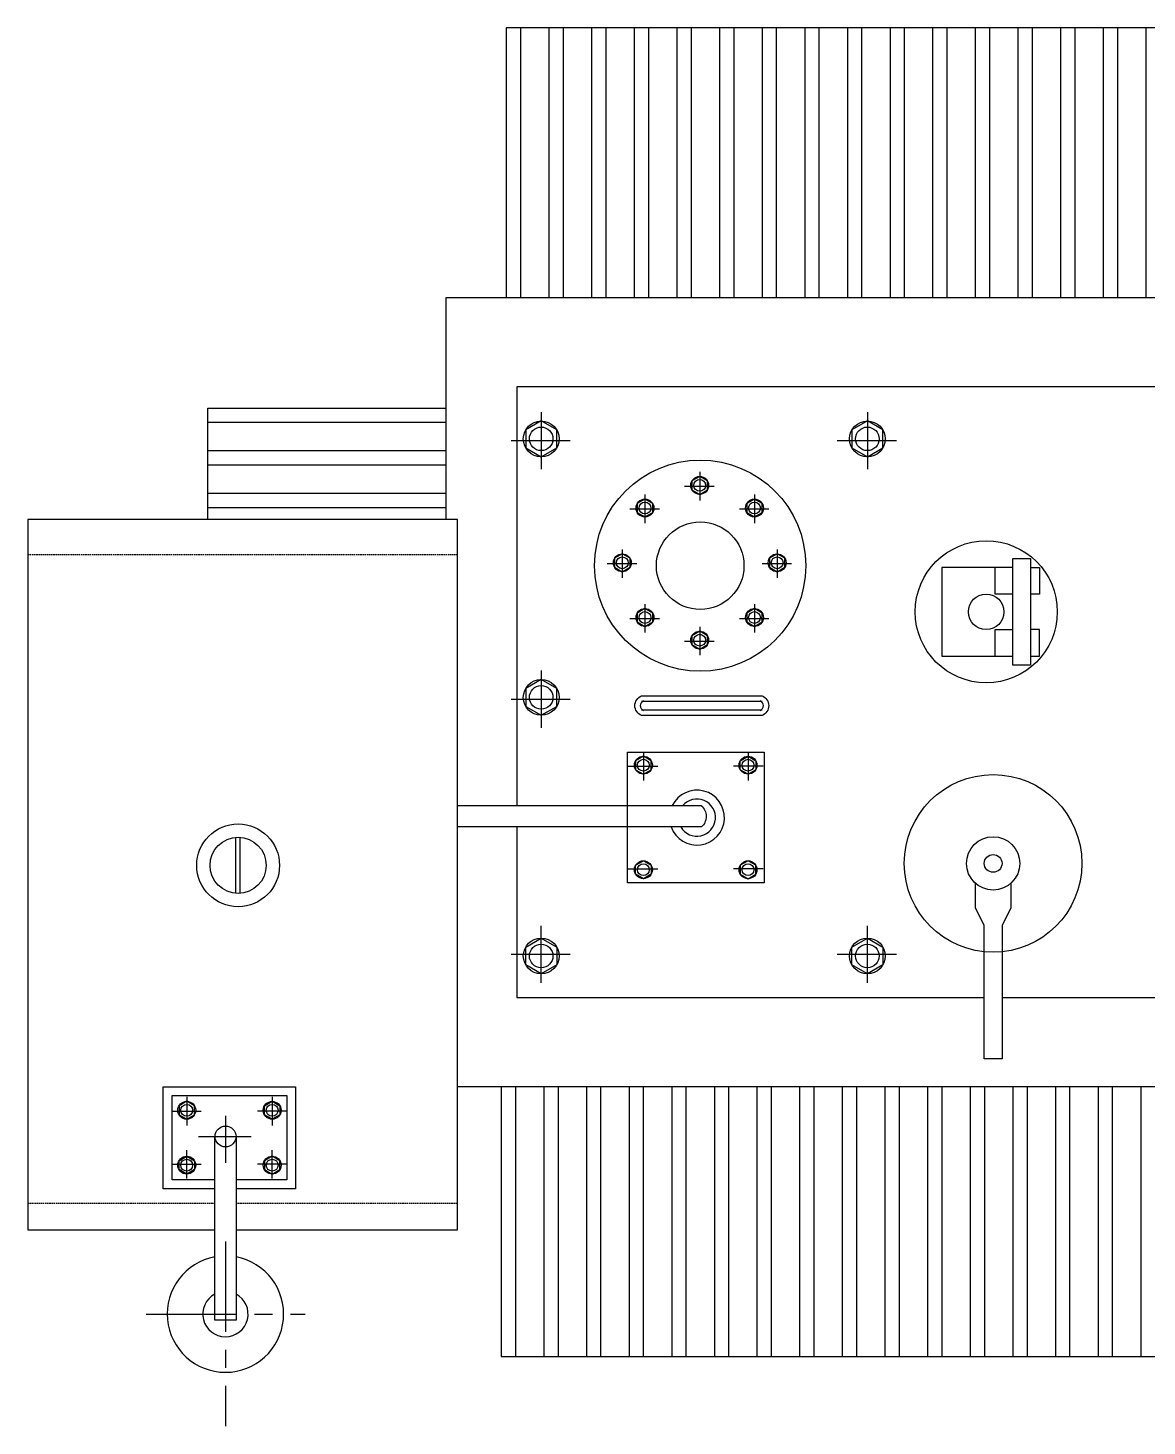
# Model space of a CAD drawing. Header units: millimetres. Extents: x 20927 to 53748, y 38421 to 54891.
# Drawn here: x 44080 to 44868, y 53593 to 54577 of the extents above; entities that cross this region are included whole.
import ezdxf

# ---------------------------------------------------------------- set-up
doc = ezdxf.new("R2010")
doc.units = ezdxf.units.MM
doc.linetypes.add('CENTERX2', pattern=[101.6, 63.5, -12.7, 12.7, -12.7])
doc.linetypes.add('DASHEDX2', pattern=[1.5, 1, -0.5])
doc.layers.add('Btrans.', color=2, linetype='Continuous')
doc.layers.add('HIGHT', color=8, linetype='Continuous')

msp = doc.modelspace()

# ---------------------------------------------------------------- linework, layer by layer
at = {"layer": 'Btrans.'}
msp.add_line((44765.54, 53894.92), (45040.54, 53894.92), dxfattribs=at)
for points in [[(45626.73, 54387.42), (45626.73, 54577.42), (44416.73, 54577.42), (44416.73, 54387.42)], [(44382.51, 53832.42), (45669.23, 53832.42), (45669.23, 54387.42), (44374.23, 54387.42), (44374.23, 54231.53)], [(45340.54, 53894.92), (45619.23, 53894.92), (45619.23, 54324.92), (44424.23, 54324.92), (44424.23, 54030.08)], [(44206.73, 54231.53), (44206.73, 54309.92), (44374.23, 54309.92)], [(44424.23, 54015.03), (44424.23, 53894.92), (44753.04, 53894.92)], [(44413.14, 53832.42), (44413.14, 53642.42), (45623.14, 53642.42), (45623.14, 53832.42)]]:
    msp.add_lwpolyline(points, dxfattribs=at)
at = {"layer": 'HIGHT'}
for p, q in [((44426.73, 54577.42), (44426.73, 54387.42)), ((44446.73, 54577.42), (44446.73, 54387.42)), ((44456.73, 54577.42), (44456.73, 54387.42)), ((44476.73, 54577.42), (44476.73, 54387.42)), ((44486.73, 54577.42), (44486.73, 54387.42)), ((44506.73, 54577.42), (44506.73, 54387.42)), ((44516.73, 54577.42), (44516.73, 54387.42)), ((44536.73, 54577.42), (44536.73, 54387.42)), ((44546.73, 54577.42), (44546.73, 54387.42)), ((44566.73, 54577.42), (44566.73, 54387.42)), ((44576.73, 54577.42), (44576.73, 54387.42)), ((44596.73, 54577.42), (44596.73, 54387.42)), ((44606.73, 54577.42), (44606.73, 54387.42)), ((44626.73, 54577.42), (44626.73, 54387.42)), ((44636.73, 54577.42), (44636.73, 54387.42)), ((44656.73, 54577.42), (44656.73, 54387.42)), ((44666.73, 54577.42), (44666.73, 54387.42)), ((44686.73, 54577.42), (44686.73, 54387.42)), ((44696.73, 54577.42), (44696.73, 54387.42)), ((44716.73, 54577.42), (44716.73, 54387.42)), ((44726.73, 54577.42), (44726.73, 54387.42)), ((44746.73, 54577.42), (44746.73, 54387.42)), ((44756.73, 54577.42), (44756.73, 54387.42)), ((44776.73, 54577.42), (44776.73, 54387.42)), ((44786.73, 54577.42), (44786.73, 54387.42)), ((44806.73, 54577.42), (44806.73, 54387.42)), ((44816.73, 54577.42), (44816.73, 54387.42)), ((44836.73, 54577.42), (44836.73, 54387.42)), ((44846.73, 54577.42), (44846.73, 54387.42)), ((44866.73, 54577.42), (44866.73, 54387.42)), ((44206.73, 54299.92), (44374.23, 54299.92)), ((44206.73, 54279.92), (44374.23, 54279.92)), ((44206.73, 54269.92), (44374.23, 54269.92)), ((44206.73, 54249.92), (44374.23, 54249.92)), ((44206.73, 54239.92), (44374.23, 54239.92)), ((44511.93, 54103.57), (44596.7, 54103.57)), ((44596.7, 54097.3), (44511.93, 54097.3)), ((44382.51, 54030.08), (44554.16, 54030.08)), ((44226.13, 54007.7), (44226.13, 53968.37)), ((44229.26, 54007.75), (44229.26, 53968.31)), ((44423.14, 53832.42), (44423.14, 53642.42)), ((44443.14, 53832.42), (44443.14, 53642.42)), ((44453.14, 53832.42), (44453.14, 53642.42)), ((44473.14, 53832.42), (44473.14, 53642.42)), ((44483.14, 53832.42), (44483.14, 53642.42)), ((44503.14, 53832.42), (44503.14, 53642.42)), ((44513.14, 53832.42), (44513.14, 53642.42)), ((44533.14, 53832.42), (44533.14, 53642.42)), ((44543.14, 53832.42), (44543.14, 53642.42)), ((44563.14, 53832.42), (44563.14, 53642.42)), ((44573.14, 53832.42), (44573.14, 53642.42)), ((44593.14, 53832.42), (44593.14, 53642.42)), ((44603.14, 53832.42), (44603.14, 53642.42)), ((44623.14, 53832.42), (44623.14, 53642.42)), ((44633.14, 53832.42), (44633.14, 53642.42)), ((44653.14, 53832.42), (44653.14, 53642.42)), ((44663.14, 53832.42), (44663.14, 53642.42)), ((44683.14, 53832.42), (44683.14, 53642.42)), ((44693.14, 53832.42), (44693.14, 53642.42)), ((44713.14, 53832.42), (44713.14, 53642.42)), ((44723.14, 53832.42), (44723.14, 53642.42)), ((44743.14, 53832.42), (44743.14, 53642.42)), ((44753.14, 53832.42), (44753.14, 53642.42)), ((44773.14, 53832.42), (44773.14, 53642.42)), ((44783.14, 53832.42), (44783.14, 53642.42)), ((44803.14, 53832.42), (44803.14, 53642.42)), ((44813.14, 53832.42), (44813.14, 53642.42)), ((44833.14, 53832.42), (44833.14, 53642.42)), ((44843.14, 53832.42), (44843.14, 53642.42)), ((44863.14, 53832.42), (44863.14, 53642.42))]:
    msp.add_line(p, q, dxfattribs=at)
at = {"layer": 'HIGHT', "linetype": 'CENTERX2'}
for p, q in [((44441.3, 54307.09), (44441.3, 54266.88)), ((44670.8, 54307.09), (44670.8, 54266.88)), ((44420.08, 54286.98), (44461.78, 54286.98)), ((44649.57, 54286.98), (44691.27, 54286.98)), ((44552.82, 54264.9), (44552.82, 54244.79)), ((44542.21, 54254.85), (44563.06, 54254.85)), ((44514.3, 54248.95), (44514.3, 54228.84)), ((44591.34, 54248.95), (44591.34, 54228.84)), ((44503.69, 54238.89), (44524.54, 54238.89)), ((44580.73, 54238.89), (44601.58, 54238.89)), ((44498.35, 54210.43), (44498.35, 54190.32)), ((44607.3, 54210.43), (44607.3, 54190.32)), ((44487.74, 54200.37), (44508.59, 54200.37)), ((44596.68, 54200.37), (44617.53, 54200.37)), ((44514.3, 54171.91), (44514.3, 54151.8)), ((44591.34, 54171.91), (44591.34, 54151.8)), ((44503.69, 54161.86), (44524.54, 54161.86)), ((44580.73, 54161.86), (44601.58, 54161.86)), ((44552.82, 54155.95), (44552.82, 54135.85)), ((44542.21, 54145.9), (44563.06, 54145.9)), ((44441.3, 54125.12), (44441.3, 54084.91)), ((44420.08, 54105.01), (44461.78, 54105.01)), ((44513.21, 54067.95), (44513.21, 54047.84)), ((44586.82, 54067.95), (44586.82, 54047.84)), ((44502.59, 54057.89), (44523.44, 54057.89)), ((44597.43, 54057.89), (44576.58, 54057.89)), ((44502.59, 53985.54), (44523.44, 53985.54)), ((44597.43, 53985.54), (44576.58, 53985.54)), ((44441.3, 53905.35), (44441.3, 53945.57)), ((44670.8, 53905.35), (44670.8, 53945.57)), ((44420.08, 53925.46), (44461.78, 53925.46)), ((44649.57, 53925.46), (44691.27, 53925.46)), ((44191.9, 53825.09), (44191.9, 53804.98)), ((44252, 53825.09), (44252, 53804.98)), ((44181.28, 53815.04), (44202.13, 53815.04)), ((44219.17, 53811.81), (44219.17, 53778.62)), ((44262.61, 53815.04), (44241.76, 53815.04)), ((44200.19, 53797.2), (44237.2, 53797.2)), ((44191.9, 53767.55), (44191.9, 53787.66)), ((44252, 53767.55), (44252, 53787.66)), ((44181.28, 53777.61), (44202.13, 53777.61)), ((44262.61, 53777.61), (44241.76, 53777.61)), ((44219.11, 53723.2), (44219.11, 53593.39)), ((44163.29, 53672.17), (44275.27, 53672.17))]:
    msp.add_line(p, q, dxfattribs=at)
at = {"layer": 'HIGHT', "linetype": 'DASHEDX2'}
for p, q in [((44382.51, 54206.53), (44080.17, 54206.53)), ((44080.17, 53750.28), (44211.65, 53750.28)), ((44226.55, 53750.28), (44382.51, 53750.28))]:
    msp.add_line(p, q, dxfattribs=at)
at = {"layer": 'HIGHT'}
for points in [[(44441.3, 54275.61), (44452.2, 54281.91), (44452.2, 54294.49), (44441.3, 54300.78), (44430.41, 54294.49), (44430.41, 54281.91)], [(44670.8, 54275.61), (44681.7, 54281.91), (44681.7, 54294.49), (44670.8, 54300.78), (44659.9, 54294.49), (44659.9, 54281.91)], [(44552.82, 54249.16), (44558.27, 54252.31), (44558.27, 54258.6), (44552.82, 54261.74), (44547.37, 54258.6), (44547.37, 54252.31)], [(44514.3, 54233.21), (44519.75, 54236.35), (44519.75, 54242.64), (44514.3, 54245.79), (44508.86, 54242.64), (44508.86, 54236.35)], [(44591.34, 54233.21), (44596.79, 54236.35), (44596.79, 54242.64), (44591.34, 54245.79), (44585.89, 54242.64), (44585.89, 54236.35)], [(44498.35, 54194.69), (44503.8, 54197.83), (44503.8, 54204.12), (44498.35, 54207.27), (44492.9, 54204.12), (44492.9, 54197.83)], [(44607.3, 54194.69), (44612.74, 54197.83), (44612.74, 54204.12), (44607.3, 54207.27), (44601.85, 54204.12), (44601.85, 54197.83)], [(44785.67, 54128.98), (44773.17, 54128.98), (44773.17, 54203.98), (44785.67, 54203.98)], [(44514.3, 54156.17), (44519.75, 54159.32), (44519.75, 54165.61), (44514.3, 54168.75), (44508.86, 54165.61), (44508.86, 54159.32)], [(44591.34, 54156.17), (44596.79, 54159.32), (44596.79, 54165.61), (44591.34, 54168.75), (44585.89, 54165.61), (44585.89, 54159.32)], [(44552.82, 54140.22), (44558.27, 54143.36), (44558.27, 54149.65), (44552.82, 54152.8), (44547.37, 54149.65), (44547.37, 54143.36)], [(44441.3, 54093.64), (44452.2, 54099.93), (44452.2, 54112.51), (44441.3, 54118.8), (44430.41, 54112.51), (44430.41, 54099.93)], [(44501.91, 54067.7), (44598.11, 54067.7), (44598.11, 53975.74), (44501.91, 53975.74)], [(44513.21, 54052.21), (44518.65, 54055.35), (44518.65, 54061.64), (44513.21, 54064.79), (44507.76, 54061.64), (44507.76, 54055.35)], [(44586.82, 54052.21), (44581.37, 54055.35), (44581.37, 54061.64), (44586.82, 54064.79), (44592.27, 54061.64), (44592.27, 54055.35)], [(44513.21, 53991.23), (44518.65, 53988.08), (44518.65, 53981.79), (44513.21, 53978.64), (44507.76, 53981.79), (44507.76, 53988.08)], [(44586.82, 53991.23), (44581.37, 53988.08), (44581.37, 53981.79), (44586.82, 53978.64), (44592.27, 53981.79), (44592.27, 53988.08)], [(44441.3, 53936.83), (44452.2, 53930.54), (44452.2, 53917.96), (44441.3, 53911.67), (44430.41, 53917.96), (44430.41, 53930.54)], [(44670.8, 53936.83), (44681.7, 53930.54), (44681.7, 53917.96), (44670.8, 53911.67), (44659.9, 53917.96), (44659.9, 53930.54)], [(44191.9, 53809.35), (44197.34, 53812.5), (44197.34, 53818.79), (44191.9, 53821.93), (44186.45, 53818.79), (44186.45, 53812.5)], [(44252, 53809.35), (44246.55, 53812.5), (44246.55, 53818.79), (44252, 53821.93), (44257.44, 53818.79), (44257.44, 53812.5)], [(44191.9, 53783.29), (44197.34, 53780.15), (44197.34, 53773.86), (44191.9, 53770.71), (44186.45, 53773.86), (44186.45, 53780.15)], [(44252, 53783.29), (44246.55, 53780.15), (44246.55, 53773.86), (44252, 53770.71), (44257.44, 53773.86), (44257.44, 53780.15)]]:
    msp.add_lwpolyline(points, close=True, dxfattribs=at)
for points in [[(44226.55, 53731.53), (44382.51, 53731.53), (44382.51, 54231.53), (44080.17, 54231.53), (44080.17, 53731.53), (44211.65, 53731.53)], [(44773.17, 54197.73), (44723.17, 54197.73), (44723.17, 54135.23), (44773.17, 54135.23)], [(44773.17, 54178.98), (44760.67, 54178.98), (44760.67, 54197.73)], [(44785.67, 54197.73), (44791.92, 54197.73), (44791.92, 54178.98), (44785.67, 54178.98)], [(44760.67, 54135.23), (44760.67, 54153.98), (44773.17, 54153.98)], [(44785.67, 54135.23), (44791.92, 54135.23), (44791.92, 54153.98), (44785.67, 54153.98)], [(44771.79, 53975.42), (44771.79, 53958.14), (44765.54, 53945.64), (44765.54, 53851.89), (44753.04, 53851.89), (44753.04, 53945.64), (44746.79, 53958.14), (44746.79, 53975.42)], [(44211.65, 53760.44), (44175.37, 53760.44), (44175.37, 53832.21), (44268.53, 53832.21), (44268.53, 53760.44), (44226.55, 53760.44)], [(44211.65, 53766.69), (44181.62, 53766.69), (44181.62, 53825.96), (44262.28, 53825.96), (44262.28, 53766.69), (44226.55, 53766.69)], [(44226.55, 53797.2), (44226.55, 53667.79), (44211.65, 53667.79), (44211.65, 53797.2)]]:
    msp.add_lwpolyline(points, dxfattribs=at)
msp.add_lwpolyline([(44596.7, 54093.55), (44511.93, 54093.55, -0.686948), (44511.93, 54107.32), (44596.7, 54107.32, -0.686948)], format="xyb", close=True, dxfattribs=at)
msp.add_lwpolyline([(44553.94, 54030.08, -0.438888), (44554.16, 54015.03), (44382.51, 54015.03)], format="xyb", dxfattribs=at)
for centre, radius in [((44441.3, 54288.2), 12.58), ((44670.8, 54288.2), 12.58), ((44441.3, 54288.2), 8.3), ((44670.8, 54288.2), 8.3), ((44553.17, 54198.94), 74.31), ((44552.82, 54255.45), 6.29), ((44552.82, 54255.45), 4.15), ((44514.3, 54239.5), 6.29), ((44514.3, 54239.5), 4.15), ((44591.34, 54239.5), 6.29), ((44591.34, 54239.5), 4.15), ((44553.17, 54198.94), 30.81), ((44754.42, 54166.48), 50), ((44498.35, 54200.98), 6.29), ((44498.35, 54200.98), 4.15), ((44607.3, 54200.98), 6.29), ((44607.3, 54200.98), 4.15), ((44754.42, 54166.48), 12.5), ((44514.3, 54162.46), 6.29), ((44514.3, 54162.46), 4.15), ((44591.34, 54162.46), 6.29), ((44591.34, 54162.46), 4.15), ((44552.82, 54146.51), 6.29), ((44552.82, 54146.51), 4.15), ((44441.3, 54106.22), 12.58), ((44441.3, 54106.22), 8.3), ((44513.21, 54058.5), 6.29), ((44513.21, 54058.5), 4.15), ((44586.82, 54058.5), 6.29), ((44586.82, 54058.5), 4.15), ((44759.29, 53989.39), 62.5), ((44228.05, 53988.03), 29.13), ((44228.05, 53988.03), 19.76), ((44759.29, 53989.39), 18.75), ((44759.29, 53989.39), 6.25), ((44513.21, 53984.93), 6.29), ((44513.21, 53984.93), 4.15), ((44586.82, 53984.93), 6.29), ((44586.82, 53984.93), 4.15), ((44441.3, 53924.25), 12.58), ((44670.8, 53924.25), 12.58), ((44441.3, 53924.25), 8.3), ((44670.8, 53924.25), 8.3), ((44191.9, 53815.64), 6.29), ((44191.9, 53815.64), 4.15), ((44252, 53815.64), 6.29), ((44252, 53815.64), 4.15), ((44219.2, 53797.2), 7.35), ((44191.9, 53777), 6.29), ((44191.9, 53777), 4.15), ((44252, 53777), 6.29), ((44252, 53777), 4.15)]:
    msp.add_circle(centre, radius, dxfattribs=at)
for centre, radius, start, end in [((44514.58, 54100.44), 3.62, 111.02594, 248.97406), ((44594.05, 54100.44), 3.62, 291.02594, 68.97406), ((44550.87, 54021.6), 19.34, 199.85161, 153.99985), ((44550.87, 54021.6), 13.09, 210.1125, 139.63549), ((44219.11, 53672.17), 40.95, 100.4908, 79.52771), ((44219.11, 53672.17), 15.95, 117.8642, 62.18862)]:
    msp.add_arc(centre, radius, start, end, dxfattribs=at)

doc.saveas('drawing.dxf')
